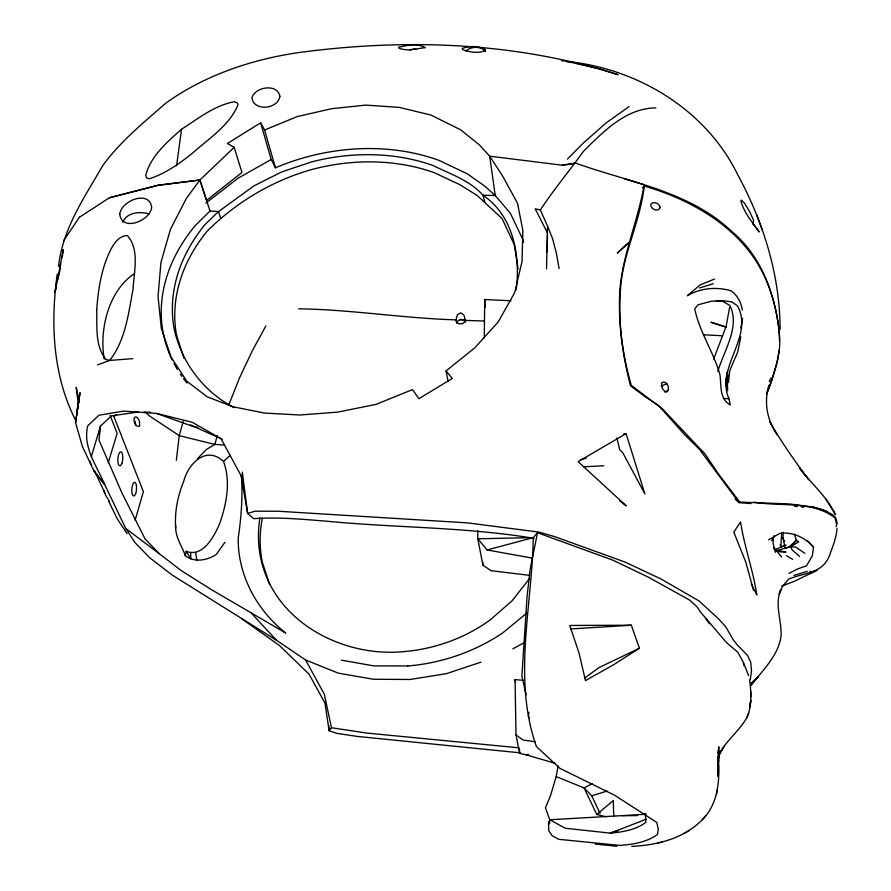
<?xml version="1.0" encoding="UTF-8"?>
<svg xmlns="http://www.w3.org/2000/svg" width="891" height="891" viewBox="0 0 891 891"><rect width="100%" height="100%" fill="white"/><g stroke="black" fill="none" stroke-linecap="round" stroke-linejoin="round"><path stroke-width="1.34" d="M749.665 680.033C751.146 692.441 752.193 705.917 746.836 717.589C739.296 731.233 725.909 740.644 718.914 754.666L724.194 746.101L718.413 756.537M718.402 759.5L718.669 746.97L718.09 776.551L718.391 755.757L718.291 772.53M631.686 846.372C655.876 845.325 681.559 839.122 699.725 822.204C717.723 806.734 719.984 781.808 718.447 759.689L718.413 761.894L719.683 752.104L718.97 754.855M484.281 338.012L484.704 299.532L511.044 300.779M668.361 390.269C668.684 386.95 667.66 382.473 663.773 381.927L661.545 383.085L662.169 388.209L664.764 391.439L666.557 392.051L668.361 390.269L664.675 391.973M546.517 268.904L547.519 226.058L540.369 209.998L535.19 208.806L547.553 233.063M547.13 251.919L547.519 234.411M548.522 821.535L548.756 830.679L552.197 835.747L558.857 839.333L619.913 845.425C632.955 844.423 646.643 842.307 657.48 834.477L658.26 829.087L656.734 822.404L614.623 795.251L559.916 768.343L536.449 746.591C512.481 679.031 532.072 606.938 533.286 537.618L537.496 532.718L612.596 560.06L648.381 577.179L689.656 600.111L697.085 606.849L700.248 611.761L726.31 642.378L737.793 652.234L743.083 661.902L744.007 665.577M780.093 329.158C779.937 275.219 763.398 222.048 737.793 174.859C706.273 109.938 637.622 68.429 566.821 61.446M837.072 528.163C836.46 536.482 833.653 544.468 830.646 552.208C824.13 574.172 806.032 571.877 788.613 579.105L782.688 586.2L779.269 593.963L780.872 589.452C774.402 604.298 781.607 620.091 781.117 635.394C778.779 655.676 762.429 670.121 750.946 685.725M516.167 289.943C520.578 255.639 513.45 215.767 482.955 195.207C469.858 180.405 450.245 174.012 432.981 165.503A175.293 133.594 -14.5 0 0 311.65 161.895L281.756 171.896L254.046 185.818L218.529 211.568L210.02 211.022L195.53 225.278A185.528 141.747 -13.9 0 0 172.119 359.864M786.051 544.991L780.895 547.029L781.63 533.063M549.535 823.785L549.758 819.765L545.426 807.781L550.393 796.086L556.184 776.596L558.122 765.815M718.669 746.97L718.291 753.819L718.469 750.69M796.554 539.991L789.671 546.406L785.249 548.578L782.977 537.808L783.323 532.373M726.822 376.782L727.123 372.716L727.635 390.737L725.642 382.584L727.145 372.716M76.593 415.362L78.074 402.331L76.181 387.34L77.84 395.47M135.421 425.285L135.22 421.454M138.194 411.998L111.431 415.908L100.483 426.11L98.979 440.143L121.811 492.69L145.055 538.921L159.188 553.612L180.717 570.273L211.902 589.942L285.799 633.089C256.942 610.368 237.919 575.586 238.175 538.465C241.283 517.515 242.798 496.309 241.439 475.148M60.677 263.602L59.697 271.733L57.447 280.375L63.261 249.625L62.259 256.964M57.247 274.06C50.375 323.611 52.736 376.503 76.303 421.588M455.992 319.869L457.417 314.69L460.747 312.841L464.011 315.191L465.269 320.381C464.334 324.491 457.696 325.338 456.069 321.306L455.992 319.869C403.4 318.299 351.288 309.578 298.652 308.809M727.68 379.833L728.415 382.439L729.896 370.255L737.603 352.357L740.777 336.954M729.606 307.373L726.12 326.429L713.613 359.162M176.318 460.279L179.225 435.654L183.223 421.421M176.596 165.815L181.519 129.273C198.17 118.626 214.319 105.517 234.21 101.73L237.073 102.688L238.109 104.659C229.655 125.33 208.561 138.773 192.267 153.363C179.291 163.699 165.247 173.634 149.343 178.768L146.67 178.022L145.679 175.583C150.456 156.237 167.163 142.025 181.519 129.273M807.614 540.759L813.539 547.208L812.291 555.917L806.578 565.74L797.378 569.037L788.947 573.47M753.162 224.354L753.608 220.311L749.632 211.546L744.542 203.181L741.323 200.085L740.956 201.255C744.197 212.826 752.383 222.282 759.143 231.972L753.095 223.775M480.962 662.147L446.369 673.674L409.994 679.488L373.429 679.265L338.257 673.139L305.591 659.986L276.444 640.239L172.074 574.996L149.755 557.799L135.053 542.641L125.765 528.519L104.67 484.47L94.101 471.261L82.34 446.369L75.523 422.434L78.965 399.792M75.523 422.434L80.045 392.664L77.562 408.835M750.222 679.61L751.503 671.157L750.757 662.392L747.627 655.553L736.812 644.393L733.115 639.582L726.02 627.231L718.792 619.089L699.001 600.913L660.599 578.771L625.248 562.154L555.026 536.738L539.022 532.116L467.485 522.872L278.393 511.245L255.071 511.2L247.642 513.45L241.093 475.705L221.035 438.706L192.333 422.323L156.627 413.446L123.626 411.096L98.934 415.228L87.752 425.82C82.495 447.126 96.751 465.815 104.67 484.47L94.101 471.261M57.202 278.76L55.097 292.482L57.837 275.932M768.777 385.38C763.821 402.253 767.118 420.697 777.286 434.964M99.324 434.218L99.759 428.293M740.855 327.944L742.582 318.343M58.606 266.364C62.47 228.898 84.522 197.29 102.81 165.526C120.352 141.446 143.529 122.646 165.782 103.167C204.852 75.145 251.808 59.352 299.164 52.513C405.405 38.313 515.443 41.832 618.031 74.733L599.22 68.685L574.105 63.094M526.102 694.746L521.881 676.158L527.049 596.714L530.167 569.171L537.496 532.718M766.917 393.165L767.853 391.015C773.711 374.944 779.759 358.46 779.781 341.13C778.79 319.591 773.978 297.984 765.336 278.204C743.495 229.421 693.688 200.442 644.226 186.019C640.818 217.749 626.384 246.64 621.684 277.959C617.062 313.944 621.239 350.642 631.307 385.369L662.96 409.392L705.004 453.942L718.358 473.834L739.786 502.101L789.604 503.95L813.082 507.046L822.761 509.685L832.472 514.53L835.546 517.56L836.649 520.89L836.983 523.529L836.103 526.548M716.509 794.07L717.389 789.749M185.25 555.628L186.23 551.317C202.825 557.677 213.784 536.905 219.331 524.454C226.414 504.696 231.092 481.719 223.507 461.471C206.378 445.177 188.201 463.52 183.669 481.508C177.621 496.142 174.502 512.102 175.694 527.951C175.794 538.22 182.198 546.283 185.25 555.628C194.438 562.934 207.08 560.417 216.257 554.492L224.944 542.274M217.237 435.532L214.842 444.442L206.512 449.409L197.624 458.497M135.109 520.311L143.395 491.665L113.736 416.13L116.142 414.894M91.361 456.56L100.483 426.11M108.212 462.763L117.155 433.405L110.116 415.429M717.756 371.658C723.581 351.31 740.633 326.329 729.796 305.401L722.857 301.436L716.253 300.768M528.909 712.232L528.352 716.097L529.354 717.823M766.65 394.089L771.74 380.424L776.785 363.016A272.434 164.612 9.5 0 0 778.934 350.386M122.869 222.149C126.745 212.314 140.121 211.212 149.009 213.885M774.201 535.669L773.254 538.108L773.121 543.454L775.382 552.342M228.92 404.536L239.646 377.628L252.543 350.308L265.83 326.05M746.836 717.589L748.752 713.067M769.289 381.537L771.071 377.94M771.639 540.637L773.878 537.128M540.369 209.998C553.645 189.638 569.26 171.105 583.327 151.503C603.129 131.734 625.916 108.123 655.876 107.878M63.673 240.615L79.422 217.237M305.591 659.986L324.335 694.245L331.463 727.735L329.113 730.765L336.898 733.382L357.124 736.4L520.5 752.873M529.61 578.459L512.18 600.701L490.184 619.913A145.957 122.412 -14.5 0 1 406.519 651.354C344.26 658.583 273.949 622.519 260.629 557.733A154.633 129.663 -14 0 1 259.905 517.86M702.32 819.475L705.416 816.045M775.549 550.916L790.629 546.718L796.365 540.436L794.549 534.199M642.422 187.867L644.226 186.019M567.4 159.11L583.159 143.184L605.991 123.036L629.068 106.619M518.105 269.104L514.218 244.446L502.079 218.607L477.264 195.552L460.157 184.827L434.34 172.731A174.458 133.349 -14.6 0 0 313.543 169.045C273.437 179.937 236.616 201.878 207.202 231.103A183.145 140.299 -13.6 0 0 176.596 335.339M234.177 147.36L199.907 180.004L186.419 198.337L170.493 229.154L160.937 262.444L158.03 296.48L161.327 328.256L171.072 357.124L186.832 381.281L207.169 396.796L233.008 406.764L264.415 413.068L299.877 414.994L337.689 412.132L376.035 404.391L412.533 389.59L418.881 398.689L452.338 378.463L446.057 370.946L474.78 347.846L498.192 321.963L514.753 292.493L522.026 261.397L522.883 230.557L517.515 203.259L502.758 176.251L489.694 156.181L479.492 144.999L460.625 129.796L430.921 115.062L399.357 107.41L365.789 105.093L331.508 108.724L297.26 116.576L264.582 130.008L260.64 122.835L227.361 143.518L234.177 147.36L241.962 172.486L206.556 200.375L199.907 180.004L158.086 185.272L109.459 197.724L79.433 217.27M223.507 461.471L230.401 455.134M556.184 776.596L584.073 787.922L596.781 814.485L613.309 800.497L613.699 816.067M526.603 613.231L502.836 632.81A169.424 141.847 -14.3 0 1 407.844 665.967M205.888 203.081L238.209 178.133L271.22 159.478L260.64 122.835M584.463 678.229L599.042 667.559L639.393 648.258L631.34 625.215L569.783 625.46L578.994 652.958L585.487 680.601L613.743 664.641L639.393 648.258M799.505 556.474L792.199 549.936L790.629 546.718L798.815 541.817L796.365 540.436M616.895 437.926L619.713 449.766L622.731 452.661L644.884 493.904L626.072 433.627L578.136 461.661L626.217 505.832L619.624 500.764M684.422 833.252L689.077 830.535M768.543 539.901L779.714 533.442C792.255 531.437 805.509 537.707 813.539 547.208M512.86 648.848L524.799 642.355M592.225 783.668L584.073 787.922L591.758 795.786L600.055 813.36M134.586 273.548C108.401 290.689 99.146 329.659 104.236 359.184M807.357 571.398L793.881 575.419M661.144 386.271L666.824 383.587M785.316 545.515L774.29 549.825M103.857 490.262L105.739 495.429L109.237 501.087M714.549 279.028L700.081 284.953L687.34 295.734C700.281 288.038 716.275 286.601 730.665 290.678C737.358 294.765 741.189 302.572 742.292 310.146M646.398 819.141L610.324 833.13L565.228 828.24L549.758 819.765L646.042 814.251M97.498 364.92L109.626 360.443L132.759 358.65M781.685 586.1L793.658 581.567L817.036 570.374L810.999 572.2L811.456 573.292L809.819 571.198M618.154 830.601L610.324 833.13C622.631 831.994 635.684 830.033 645.797 822.36L645.374 813.305M591.758 795.786L607.038 791.108M699.413 287.982L713.346 283.739M529.532 575.33L491.052 570.719L482.933 565.172L477.788 538.788L487.132 549.959L533.286 537.618L477.788 538.788L477.754 530.613M109.47 197.757L158.153 185.261L199.907 180.004L210.02 211.022M657.413 843.131L662.447 841.884M580.787 459.567L586.133 458.241M94.658 471.15L104.793 492.846M623.622 434.051L626.072 433.627M484.804 202.068L482.955 195.207L495.24 195.541L489.694 156.181L562.355 165.214L575.653 163.131C628.79 182.287 689.044 190.908 731.522 231.226C759.455 254.247 773.444 289.876 778.422 325.015A272.434 164.612 9.5 0 1 779.48 340.986M562.355 165.214L575.653 163.164M523.385 680.334L515.065 679.61L516 734.886L519.598 753.43L525.846 754.722L528.541 754.41M570.518 628.946L631.34 625.215M603.898 465.759L583.572 466.773M779.046 551.674L785.962 552.108L778.255 550.493M637.11 815.621L622.375 815.677M459.845 319.524L464.478 319.735M407.844 665.956L373.975 665.911L341.431 660.164M143.763 412.099L150.724 412.221M465.269 320.381L484.47 321.038M703.478 334.771L722.646 335.762M723.615 398.433L728.938 398.734L730.297 404.937C718.736 398.633 721.732 384.879 719.794 374.053C713.279 351.611 699.435 331.719 694.713 308.876L698.143 304.744L711.686 301.18L723.269 300.757L731.789 301.86L737.414 305.769C754.499 336.486 715.094 367.07 728.938 398.734M224.577 445.055L214.831 444.42L179.225 435.654L149.521 415.963L145.478 412.255M790.629 546.718L795.752 547.063L804.74 553.289M794.716 506.344L797.311 506.522M519.208 747.85L366.535 733.037L331.463 727.735M735.164 499.083L739.062 502.647L750.868 503.56M616.784 846.283L595.21 844.067M535.279 741.746L523.039 740.042L516 734.886M561.53 60.688L564.181 61.067M565.674 61.412L568.38 61.835M753.931 502.134C780.148 506.834 813.104 500.363 835.134 518.116L836.593 524.242M534.077 538.364C465.715 526.882 396.005 527.929 327.108 521.246C302.717 519.308 278.27 516.88 253.79 518.662L247.642 513.45L242.307 472.074M487.132 549.959L532.417 558.134M197.98 427.368L192.679 426.321L156.627 413.446M569.483 62.08L572.79 62.793M801.187 506.79L803.66 507.335M773.488 547.787L776.039 550.293L781.619 551.551M596.781 814.485L605.925 816.735M525.846 754.722L554.893 763.208M624.29 178.746L644.171 184.86C638.201 219.631 623.544 252.554 620.025 287.715C617.753 320.838 622.208 353.705 630.46 385.736L645.251 396.829L658.616 405.505L683.865 433.861L699.502 449.398L739.062 502.647M813.082 507.046L827.572 511.634M726.51 327.231L710.918 322.23L726.154 327.164M737.314 501.043L739.786 502.101M222.449 439.386L190.318 424.873M234.21 407.655C203.738 391.995 181.43 362.414 174.191 328.979A183.969 140.544 -13.6 0 1 205.03 224.543L218.518 211.535L220.645 218.161M786.441 555.661L792.667 559.414M241.751 618.788L279.551 645.585L309.077 674.22L324.937 702.943L329.113 730.765L328.69 725.374M125.765 528.519L159.188 553.612M495.24 195.541L485.161 186.408L467.508 173.945L439.296 160.48A185.606 141.546 -14.6 0 0 275.453 167.798L271.22 159.478M251.229 613.019L276.444 640.239M495.24 195.508L510.398 213.372L522.95 239.701L523.396 242.363M776.039 550.293L781.663 556.953M825.534 498.637L835.513 514.664C826.959 496.577 811.233 483.59 799.35 467.864L808.828 479.781C794.828 461.159 781.296 442.047 769.869 421.721L771.149 424.138M705.572 618.231L709.403 623.811M127.068 533.687L117.044 518.484L108.758 501.299M186.23 551.317L190.819 558.869L190.696 552.888M134.741 423.013L136.813 425.987L139.007 426.488L139.72 425.642L139.375 420.619L137.314 417.656A4.678 2.484 69 0 0 134.396 417.957A4.811 2.562 69 0 0 134.741 423.013M751.258 583.839L756.827 594.988C753.196 570.229 744.263 546.651 740.566 521.903L733.794 532.183L745.834 562.199L753.508 590.321M743.517 662.804L748.596 675.556M547.519 226.058L552.453 238.343L556.296 252.732L559.102 268.637M782.977 537.808L784.358 541.438M89.791 460.881L91.35 465.147M762.228 229.923L756.749 214.887M269.617 584.463L262.333 562.232A154.054 129.407 -14 0 1 262.322 518.317M176.596 335.339L184.025 358.371M264.582 130.008L275.442 167.798M780.226 544.512L780.895 547.029M77.74 395.337L79.377 401.952M446.057 370.946L448.106 381.515M515.065 679.61L515.544 682.161M195.597 552.498L196.8 560.127M727.446 371.391L728.415 382.439M175.538 525.077L175.694 527.951M484.704 299.532L485.127 307.607M519.531 749.331L519.598 753.43M750.734 696.84L750.69 691.338M718.424 774.034L718.38 765.18L718.391 768.454M482.911 562.41L482.933 565.172M187.01 383.063A185.528 141.747 -13.9 0 1 183.546 378.642M181.898 376.381A185.528 141.747 -13.9 0 1 180.316 374.097M177.331 369.431A185.528 141.747 -13.9 0 1 173.957 363.483M456.548 323.155A4.711 3.687 -9.5 0 1 460.959 319.735A4.711 3.687 -9.5 0 1 465.726 322.241M410.06 50.264A5.591 3.898 -11.3 0 1 416.208 49.517M465.726 51.155A11.494 8.064 -8.6 0 1 485.283 51.678M119.75 214.04C121.599 232.061 150.067 221.102 151.659 207.458C149.588 189.56 121.421 200.486 119.75 214.04M96.696 309.89C97.253 326.262 94.724 346.231 106.107 359.507L109.626 360.443C125.508 340.518 128.438 313.387 133.06 289.052C133.884 271.8 139.998 249.58 127.268 235.447C117.367 236.059 112.221 246.206 108.624 254.158C100.883 271.677 98.077 290.911 96.696 309.89M485.383 49.785L485.35 50.676C478.267 53.627 469.279 52.235 462.351 49.417L462.429 48.359C469.602 45.82 478.801 45.708 485.383 49.785M750.723 700.526L749.866 706.808L750.723 700.526M279.874 96.339C278.025 109.37 253.244 111.731 251.964 97.587C255.349 86.594 277.803 83.331 279.874 96.339M660.12 207.391L659.719 208.639C656.823 211.924 651.076 209.062 650.708 205.075L651.121 203.827C654.005 200.965 659.685 203.549 660.12 207.391M399.123 47.178L398.723 48.081C407.198 51.667 416.609 48.515 425.352 47.635C417.5 43.035 407.555 45.196 399.123 47.178M758.096 676.87L751.024 683.553L758.096 676.87M625.671 245.37L617.285 253.111L630.071 241.561L625.671 245.37M121.867 463.443A7.017 2.45 -85.8 0 0 121.265 451.949A7.017 2.45 -85.8 0 0 117.857 460.992A7.017 2.45 -85.8 0 0 121.867 463.443M135.644 493.603A6.85 2.339 -85.5 0 0 135.087 482.421A6.85 2.339 -85.5 0 0 131.812 491.387A6.85 2.339 -85.5 0 0 135.644 493.603"/></g></svg>
